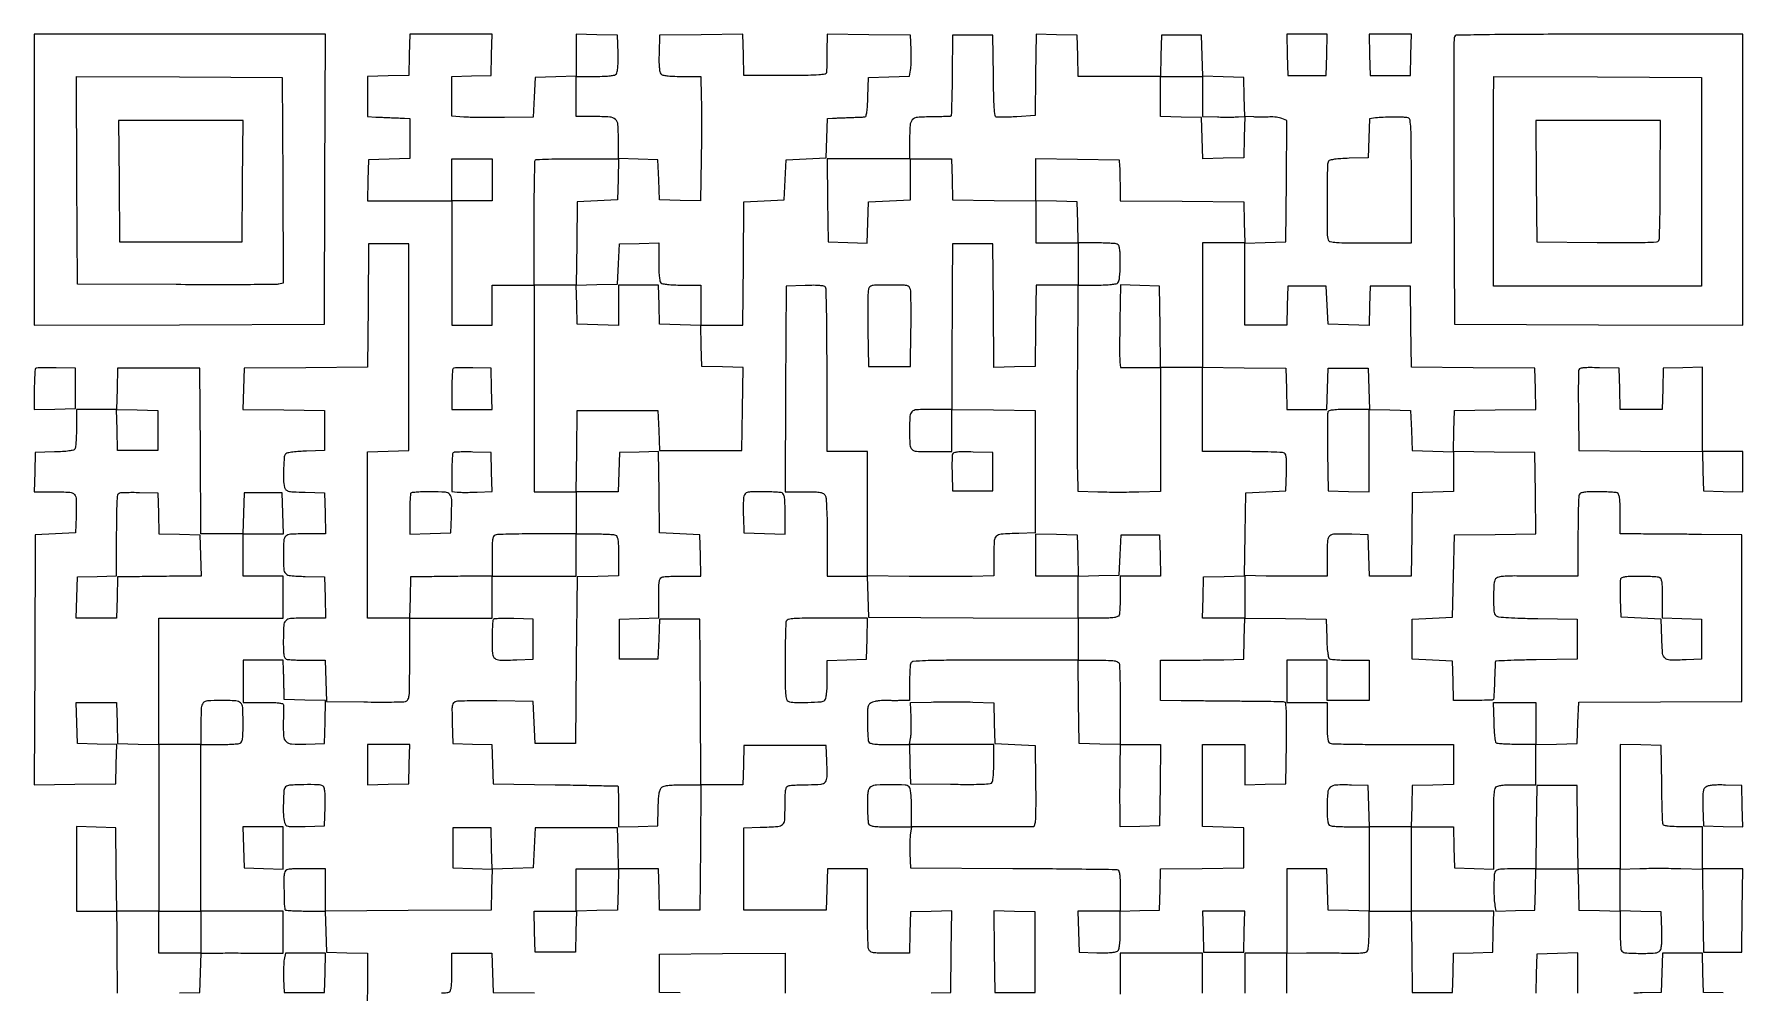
# Model space of a CAD drawing. Extents: x 179 to 1071, y 112 to 1107.
# Drawn here: x 179 to 1071, y 606 to 1107 of the extents above; entities that cross this region are included whole.
import ezdxf

# ---------------------------------------------------------------- set-up
doc = ezdxf.new("R2010")
doc.units = 0

msp = doc.modelspace()

# ---------------------------------------------------------------- linework, layer by layer
for points in [[(179, 1030.993714), (179, 954.987428), (254.75, 955.243714), (330.5, 955.5), (330.756286, 1031.25), (331.012572, 1107), (255.006286, 1107), (179, 1107)], [(833.216168, 1096.25), (833.5, 1085.5), (843.5, 1085.5), (853.5, 1085.5), (853.783832, 1096.25), (854.067663, 1107), (843.5, 1107), (832.932337, 1107)], [(876.216168, 1096.25), (876.5, 1085.5), (887, 1085.5), (897.5, 1085.5), (897.783832, 1096.25), (898.067663, 1107), (887, 1107), (875.932337, 1107)], [(223.235953, 1030.25), (223.5, 998.5), (255.5, 998.5), (287.5, 998.5), (287.764047, 1030.25), (288.028094, 1062), (255.5, 1062), (222.971906, 1062)], [(418, 1031), (418, 1020), (407.5, 1020), (397, 1020), (397, 1031), (397, 1042), (407.5, 1042), (418, 1042)], [(243.5, 900), (243.5, 889.5), (233, 889.5), (222.5, 889.5), (222.215822, 900.284178), (221.931643, 911.068357), (232.715822, 910.784178), (243.5, 910.5)], [(353, 725.466168), (353, 714.932337), (363.75, 715.216168), (374.5, 715.5), (374.784983, 725.75), (375.069966, 736), (364.034983, 736), (353, 736)], [(288.216168, 682.25), (288.5, 671.5), (298.75, 671.215017), (309, 670.930034), (309, 681.965017), (309, 693), (298.466168, 693), (287.932337, 693)], [(483.783832, 660.25), (483.5, 649.5), (472.783492, 649.216508), (462.066984, 648.933016), (461.783492, 638.216508), (461.5, 627.5), (451, 627.5), (440.5, 627.5), (440.216168, 638.25), (439.932337, 649), (450.966168, 649), (462, 649), (462, 660), (462, 671), (473.033832, 671), (484.067663, 671)], [(266, 638), (266, 627), (255, 627), (244, 627), (244, 638), (244, 649), (255, 649), (266, 649)], [(680.230013, 627.784034), (680.5, 606.5), (691, 606.5), (701.5, 606.5), (701.5, 627.5), (701.5, 648.5), (690.730013, 648.784034), (679.960027, 649.068069)], [(789.216168, 638.25), (789.5, 627.5), (800, 627.5), (810.5, 627.5), (810.783832, 638.25), (811.067663, 649), (800, 649), (788.932337, 649)]]:
    msp.add_lwpolyline(points, close=True)
for points in [[(647.283481, 606.215387), (657.5, 606.5), (657.769987, 627.784034), (658.039973, 649.068069), (647.269987, 648.784034), (636.5, 648.5), (636.216168, 637.75), (635.932337, 627), (625.5828, 627, -0.003808), (619.078006, 627.049543, -0.04688), (616.614743, 627.318916, -0.145131), (615.364818, 627.986995, -0.133242), (614.630286, 629.25, -0.056194), (614.38972, 630.846412, -0.002319), (614.200423, 636.640625, -0.004004), (614.062726, 643.520026, -0.002828), (614.013655, 651.25), (614, 671), (603.533832, 671), (593.067663, 671), (592.783832, 660.25), (592.5, 649.5), (571, 649.5), (549.5, 649.5), (549.5, 671), (549.5, 692.5), (558, 692.75078, 0.00765), (567.209662, 693.163592, 0.163779), (569.701401, 694.172626, 0.20511), (570.804586, 696.417601, 0.013035), (571, 703.912063, -0.005765), (571.060638, 709.171455, -0.031694), (571.305418, 711.996718, -0.065386), (571.772602, 713.619099, -0.201), (572.581787, 714.393011, -0.070903), (573.625722, 714.631765, -0.006355), (576.313053, 714.821697, -0.008172), (579.539052, 714.955668, -0.00629), (583.062735, 715, 0.017928), (589.784456, 715.24109, 0.212516), (592.031403, 716.441046, 0.166036), (592.93869, 719.069118, 0.010103), (592.796504, 727.503355), (592.5, 735.5), (571, 735.5), (549.5, 735.5), (549.215017, 725.25), (548.930034, 715), (537.97564, 715), (527.021245, 715), (526.760623, 758.25), (526.5, 801.5), (516, 801.5), (505.5, 801.5), (505, 791), (504.5, 780.5), (494.5, 780.5), (484.5, 780.5), (484.5, 791), (484.5, 801.5), (494.75, 801.784983), (505, 802.069966), (505, 812.427994, -0.005378), (505.059653, 817.974376, -0.030449), (505.302828, 820.919218, -0.063222), (505.767938, 822.602756, -0.204941), (506.581787, 823.393011, -0.0721), (507.638889, 823.632128, -0.005887), (510.475463, 823.821697, -0.007809), (513.880092, 823.955696, -0.00593), (517.615619, 824), (527.067663, 824), (526.783832, 834.75), (526.5, 845.5), (516, 846), (505.5, 846.5), (505.230011, 867.784762), (504.960022, 889.069525), (494.730011, 888.784762), (484.5, 888.5), (484.215017, 878.25), (483.930034, 868), (472.945129, 868), (461.960225, 868), (462.230112, 889.25), (462.5, 910.5), (483.5, 910.5), (504.5, 910.5), (505, 900), (505.5, 889.5), (527, 889.5), (548.5, 889.5), (548.769408, 911.215971), (549.038815, 932.931943), (538.269408, 933.215971), (527.5, 933.5), (527.216168, 944.25), (526.932337, 955), (537.952315, 955), (548.972294, 955), (549.236147, 987.25), (549.5, 1019.5), (560, 1020), (570.5, 1020.5), (571, 1031), (571.5, 1041.5), (582, 1042), (592.5, 1042.5), (592.784983, 1052.75), (593.069966, 1063), (595.784983, 1063.156454, -0.003483), (597.246159, 1063.230446, -0.000891), (599.611839, 1063.329502, -0.000908), (602.312335, 1063.432846, -0.000921), (605, 1063.525854, 0.001285), (607.578054, 1063.616946, 0.001653), (609.947536, 1063.714611, 0.001261), (611.933159, 1063.808047, 0.014384), (612.715017, 1063.8694, 0.312884), (613.298959, 1064.374927, 0.026825), (613.707564, 1066.420621, 0.02204), (614.019285, 1069.545225, 0.006891), (614.215017, 1074.25), (614.5, 1084.5), (625.21096, 1084.783436), (635.921919, 1085.066871), (636.51745, 1088.283436, 0.030739), (636.728091, 1090.006955, 0.008297), (636.848012, 1092.758259, 0.008369), (636.880072, 1095.892687, 0.008584), (636.80649, 1099), (636.5, 1106.5), (614.75, 1106.769502), (593, 1107.039005), (592.88465, 1097.769502, -0.001156), (592.830648, 1094.109758, -0.001536), (592.763631, 1090.782291, -0.001084), (592.692823, 1087.992656, -0.015497), (592.63465, 1087, -0.338506), (591.866427, 1086.162573, -0.026619), (588.668373, 1085.769008, -0.015264), (582.984886, 1085.548965, -0.002043), (571, 1085.5), (549.5, 1085.5), (549.215971, 1096.269408), (548.931943, 1107.038815), (527.215971, 1106.769408), (505.5, 1106.5), (505.211141, 1097.149285, 0.009044), (505.15859, 1093.042317, 0.018924), (505.296386, 1089.849829, 0.020746), (505.587315, 1087.486141, 0.132968), (506.083586, 1086.399285, 0.153918), (507.123107, 1085.729117, 0.035195), (509.199625, 1085.315031, 0.02424), (512.331448, 1085.070248, 0.007383), (517.088613, 1085), (526.932337, 1085), (527.216168, 1074.25, -0.005067), (527.306885, 1068.672336, -0.001559), (527.332212, 1060.258923, -0.00156), (527.301821, 1050.844879, -0.001711), (527.212638, 1041.716547), (526.925277, 1019.933095), (516.212638, 1020.216547), (505.5, 1020.5), (505, 1031), (504.5, 1041.5), (494.25, 1041.784983), (484, 1042.069966), (484, 1051.999799, 0.017821), (483.724509, 1059.726697, 0.190134), (482.391309, 1062.507482, 0.174233), (479.46081, 1063.756688, 0.014488), (471.065741, 1064), (462, 1064), (462, 1074.5), (462, 1085), (471.877555, 1085, 0.007345), (476.653266, 1085.070162, 0.024181), (479.794146, 1085.314808, 0.035127), (481.875583, 1085.728754, 0.154085), (482.916414, 1086.399285, 0.132968), (483.412685, 1087.486141, 0.020746), (483.703614, 1089.849829, 0.018924), (483.84141, 1093.042317, 0.009044), (483.788859, 1097.149285), (483.5, 1106.5), (472.75, 1106.783832), (462, 1107.067663), (462, 1096.067663), (462, 1085.067663), (451.25, 1084.783832), (440.5, 1084.5), (440, 1074.106199), (439.5, 1063.712399), (424.5, 1063.499306, -0.003456), (418.298828, 1063.454084, -0.003411), (412.070312, 1063.494212, -0.003351), (406.616251, 1063.603127, -0.013092), (403.25, 1063.781202), (397, 1064.27619), (397, 1074.603112), (397, 1084.930034), (407.25, 1085.215017), (417.5, 1085.5), (417.783832, 1096.25), (418.067663, 1107), (396.567663, 1107), (375.067663, 1107), (374.783832, 1096.25), (374.5, 1085.5), (363.75, 1085.216168), (353, 1084.932337), (353, 1074.466168), (353, 1064), (357.25, 1063.788296, 0.001158), (359.167431, 1063.697233, 0.000711), (361.426562, 1063.598404, 0.000713), (363.661971, 1063.50699, 0.001274), (365.5, 1063.439142, -0.001185), (367.232676, 1063.375491, -0.000899), (369.132812, 1063.297757, -0.000908), (370.915713, 1063.218363, -0.00212), (372.25, 1063.150846), (375, 1063), (375, 1052.533832), (375, 1042.067663), (364.25, 1041.783832), (353.5, 1041.5), (353.216168, 1030.75), (352.932337, 1020), (374.966168, 1020), (397, 1020), (397, 987.5), (397, 955), (407.5, 955), (418, 955), (418, 965.5), (418, 976), (429, 976), (440, 976), (440, 922), (440, 868), (451, 868), (462, 868), (462, 857), (462, 846), (441.581787, 846, 0.002771), (433.642891, 845.956005, 0.004125), (426.696775, 845.821697, 0.001841), (420.779435, 845.636631, 0.083055), (419.581787, 845.393011, 0.205218), (418.76761, 844.601595, 0.063068), (418.30265, 842.913621, 0.030363), (418.059586, 839.960143, 0.005351), (418, 834.393011), (418, 824), (407.75, 823.902492, 0.000362), (403.032594, 823.8542, 0.000201), (397.279688, 823.788832, 0.0002), (391.45558, 823.717978, 0.000324), (386.5, 823.652492), (375.5, 823.5), (375.216168, 812.75), (374.932337, 802), (363.966168, 802), (353, 802), (353, 845.466168), (353, 888.932337), (363.75, 889.216168), (374.5, 889.5), (374.5, 943.5), (374.5, 997.5), (364, 997.5), (353.5, 997.5), (353.236165, 965.263835), (352.97233, 933.02767), (320.736165, 932.763835), (288.5, 932.5), (288.216371, 921.769986), (287.932742, 911.039971), (309.216371, 910.769986), (330.5, 910.5), (330.5, 900), (330.5, 889.5), (321.054124, 889.209882, 0.009679), (317.346001, 889.024093, 0.013265), (314.020329, 888.704018, 0.009997), (311.288784, 888.312199, 0.133347), (310.373712, 887.89519, 0.200937), (309.513625, 886.249066, 0.010887), (309.13607, 880.274786, 0.017363), (309.096368, 874.275266, 0.054329), (309.64524, 870.28388, 0.138969), (310.357275, 869.044245, 0.136799), (311.617962, 868.353332, 0.046209), (314.098216, 868.011195, 0.004192), (320.349905, 867.78388), (330.5, 867.5), (330.783832, 856.75), (331.067663, 846), (320.650463, 846, 0.011662), (312.778173, 845.816363, 0.179701), (310.324435, 844.772417, 0.191928), (309.229013, 842.406997, 0.013613), (309.027309, 835, 0.013753), (309.228444, 827.688945, 0.185965), (310.305544, 825.294644, 0.177597), (312.731687, 824.18548, 0.012326), (320.357794, 823.783793), (330.5, 823.5), (330.783832, 812.75), (331.067663, 802), (320.650463, 802, 0.012837), (312.706871, 801.796023, 0.196334), (310.271039, 800.652015, 0.177295), (309.204591, 798.079841, 0.010105), (309.013655, 789.356989, 0.00766), (309.071521, 785.115935, 0.037109), (309.319308, 782.722219, 0.073747), (309.79184, 781.317789, 0.185226), (310.581787, 780.606989, 0.07196), (311.63733, 780.367915, 0.005942), (314.455587, 780.178303, 0.007852), (317.838356, 780.044307, 0.005972), (321.547956, 780), (330.932337, 780), (331.216168, 769.25), (331.5, 758.5), (351, 758.216289, 0.002788), (358.634166, 758.14779, 0.003942), (365.432813, 758.178292, 0.002293), (371.159317, 758.275402, 0.054895), (372.75, 758.485341, 0.214488), (374.067717, 759.515385, 0.09604), (374.717381, 761.666862, 0.024113), (374.961912, 766.229161, 0.001333), (375, 780.519052), (375, 802), (396.5, 802), (418, 802), (418, 813), (418, 824), (440, 824), (462, 824), (462, 835), (462, 846), (471.418213, 846, -0.005951), (475.140776, 845.955695, -0.007831), (478.534475, 845.821697, -0.005915), (481.361889, 845.632106, -0.07203), (482.418213, 845.393011, -0.20495), (483.232073, 844.602718, -0.063217), (483.697178, 842.919034, -0.030446), (483.940349, 839.973908, -0.005377), (484, 834.426843), (484, 824.067663), (473.25, 823.783832), (462.5, 823.5), (462, 780), (461.5, 736.5), (451, 736.5), (440.5, 736.5), (440, 747.5), (439.5, 758.5), (420.5, 758.732923, 0.00263), (413.055092, 758.785029, 0.003694), (406.410456, 758.747496, 0.002201), (400.817909, 758.649963, 0.049554), (399.216447, 758.45545, 0.134311), (397.927729, 757.773155, 0.161547), (397.277698, 756.5734, 0.047427), (397.078836, 754.136344, 0.003269), (397.216447, 747.222527), (397.5, 736.5), (407.715399, 736.215399), (417.930798, 735.930798), (418.215399, 725.715399), (418.5, 715.5), (451, 714.965202, -0.000608), (463.479198, 714.744669, -0.001003), (474.026563, 714.524285, -0.000063), (483.514268, 714.305806, -0.17361), (483.75, 714.215202, -0.211594), (483.851906, 714.000428, -0.000684), (483.926562, 710.968564, -0.003592), (483.981989, 707.519376, -0.002221), (484, 703.465017), (484, 692.930034), (494.25, 693.215017), (504.5, 693.5), (504.775541, 703, -0.007256), (504.988113, 707.882684, -0.030165), (505.336011, 710.808934, -0.052369), (505.874731, 712.659461, -0.135585), (506.71667, 713.75, -0.112883), (507.929486, 714.290154, -0.020231), (510.392585, 714.671813, -0.01853), (513.650616, 714.920609, -0.00979), (517.704794, 715), (527.027329, 715), (526.763664, 682.25), (526.5, 649.5), (516, 649.5), (505.5, 649.5), (505.216168, 660.25), (504.932337, 671), (494.5, 671), (484.067663, 671), (483.783832, 681.75), (483.5, 692.5), (462, 692.5), (440.5, 692.5), (440, 682), (439.5, 671.5), (428.784171, 671.216515), (418.068343, 670.93303), (417.784171, 681.716515), (417.5, 692.5), (407.5, 692.5), (397.5, 692.5), (397.5, 682), (397.5, 671.5), (407.783473, 671.214647), (418.066946, 670.929295), (417.783473, 660.214647), (417.5, 649.5), (374.25, 649.239377), (331, 648.978755), (331, 659.989377), (331, 671), (320.519052, 671, 0.003621), (313.889173, 670.951984, 0.047056), (311.438963, 670.685023, 0.152909), (310.229783, 670.014936, 0.139298), (309.564029, 668.75, 0.052474), (309.322294, 666.407041, 0.003242), (309.382006, 659.402264, 0.003708), (309.537487, 652.46968, 0.042166), (309.849214, 649.75, 0.332156), (310.185313, 649.448606, 0.004776), (313.030144, 649.220312, 0.010918), (316.442778, 649.054024, 0.006713), (320.466168, 649), (330.932337, 649), (331.216168, 638.25), (331.5, 627.5), (342.260597, 627.216061), (353.021194, 626.932122), (352.760597, 583.716061)], [(833, 606.069966), (833, 616.534983), (833, 627), (843.25, 627.115253, -0.002544), (847.925003, 627.144036, -0.001478), (853.537961, 627.133444, -0.001478), (859.163186, 627.089575, -0.002494), (863.87923, 627.015334, 0.00629), (868.999095, 626.973613, 0.024063), (872.183749, 627.14111, 0.036689), (874.213022, 627.497828, 0.191958), (875.113917, 628.150081, 0.114047), (875.452199, 629.113353, 0.008082), (875.722582, 631.967524, 0.011069), (875.916479, 635.416989, 0.008111), (875.984687, 639.25), (876, 649), (886.980112, 649), (897.960225, 649), (898.230112, 627.75), (898.5, 606.5), (909, 606.5), (919.5, 606.5), (919.784601, 616.715399), (920.069202, 626.930798), (930.284601, 627.215399), (940.5, 627.5), (940.783832, 638.25), (941.067663, 649), (919.533832, 649), (898, 649), (898, 671), (898, 693), (908.966168, 693), (919.932337, 693), (920.216168, 682.25), (920.5, 671.5), (930.75, 671.215017), (941, 670.930034), (941.07524, 678.215017, 0.002551), (941.09457, 681.913258, 0.000874), (941.085875, 687.27098, 0.000869), (941.055669, 693.182396, 0.001005), (941.005787, 698.81385, -0.005701), (941.009015, 704.855141, -0.014737), (941.189434, 709.209874, -0.015645), (941.508444, 712.321467, -0.140736), (942.052991, 713.56385, -0.150431), (943.114595, 714.258545, -0.03797), (945.159137, 714.683484, -0.025055), (948.278855, 714.930202, -0.007205), (953.122445, 715), (963, 715), (963, 725.466168), (963, 735.932337), (973.75, 736.216168), (984.5, 736.5), (985, 747.341716), (985.5, 758.183432), (1028, 758.341716), (1070.5, 758.5), (1070.5, 802), (1070.5, 845.5), (1049.5, 845.704381, 0.000245), (1040.671654, 845.785973, 0.000219), (1031.510938, 845.862125, 0.00022), (1023.284079, 845.923285, 0.000688), (1017.75, 845.954381), (1007, 846), (1007, 856.393011, 0.005351), (1006.940414, 861.960143, 0.030363), (1006.69735, 864.913621, 0.063068), (1006.23239, 866.601595, 0.205218), (1005.418213, 867.393011, 0.070701), (1004.376466, 867.631706, 0.006434), (1001.712778, 867.821697, 0.008233), (998.515192, 867.955664, 0.006352), (995.025201, 868, 0.006824), (990.394852, 867.936805, 0.03479), (987.832752, 867.687898, 0.070258), (986.343123, 867.216173, 0.191652), (985.606989, 866.418213, 0.083055), (985.363369, 865.220565, 0.001841), (985.178303, 859.303225, 0.004125), (985.043995, 852.357109, 0.002771), (985, 844.418213), (985, 824), (974.75, 823.911553, -0.001969), (970.080299, 823.889648, -0.001151), (964.484672, 823.898316, -0.001151), (958.884095, 823.93277, -0.001953), (954.19782, 823.990692, 0.008019), (949.613058, 823.991737, 0.017993), (946.137717, 823.811581, 0.020002), (943.60031, 823.485596, 0.131997), (942.44782, 822.956695, 0.205007), (941.203619, 820.529368, 0.015788), (940.92145, 813.044034, 0.015688), (941.110768, 805.553473, 0.208294), (942.32685, 803.143702, 0.152945), (943.560667, 802.637707, 0.005658), (948.641918, 802.259303, 0.008626), (955.28686, 801.954977, 0.003809), (964.07685, 801.771257), (984.5, 801.5), (984.5, 791), (984.5, 780.5), (963.25, 780.230112, 0.003211), (955.09346, 780.074118, 0.005303), (948.20632, 779.825034, 0.001147), (942.215259, 779.530942, 0.35198), (941.877897, 779.230112, 0.029776), (941.820266, 778.689337, 0.00061), (941.696408, 775.964077, 0.001432), (941.564634, 772.777789, 0.000962), (941.431524, 769.136959, -0.002948), (941.285131, 765.525742, -0.004673), (941.112583, 762.434388, -0.001277), (940.930838, 759.752266, -0.180726), (940.801129, 759.467796, -0.188857), (940.215904, 759.21199, -0.001373), (934.796114, 759.016706, -0.005667), (929.294198, 758.895995, -0.007508), (924.284983, 758.9181), (920.069966, 759), (919.784983, 769.25), (919.5, 779.5), (909, 780), (898.5, 780.5), (898.5, 791), (898.5, 801.5), (909, 802), (919.5, 802.5), (920, 824), (920.5, 845.5), (941.76983, 845.769945), (963.039659, 846.039891), (962.76983, 867.269945), (962.5, 888.5), (941.216371, 888.769986), (919.932742, 889.039971), (920.216371, 899.769986), (920.5, 910.5), (941.783629, 910.769986), (963.067258, 911.039971), (962.783629, 921.769986), (962.5, 932.5), (930.269847, 932.763827), (898.039695, 933.027654), (897.769847, 954.263827), (897.5, 975.5), (887, 975.5), (876.5, 975.5), (876.214647, 965.216527), (875.929295, 954.933054), (865.214647, 955.216527), (854.5, 955.5), (854, 965.5), (853.5, 975.5), (843.5, 975.5), (833.5, 975.5), (833.215017, 965.25), (832.930034, 955), (821.965017, 955), (811, 955), (811, 976.466168), (811, 997.932337), (821.75, 998.216168), (832.5, 998.5), (832.764073, 1030.2694), (833.028147, 1062.0388), (830.42701, 1063.027751, 0.040398), (829.169837, 1063.392756, 0.019485), (827.513969, 1063.664829, 0.019179), (825.755704, 1063.815587, 0.026044), (824.162936, 1063.807787, -0.009464), (822.424834, 1063.741626, -0.004531), (820.190951, 1063.719156, -0.00449), (817.857636, 1063.737783, -0.006387), (815.784983, 1063.799436), (811.069966, 1064), (810.784983, 1074.25), (810.5, 1084.5), (799.783492, 1084.783492), (789.066984, 1085.066984), (788.783492, 1095.783492), (788.5, 1106.5), (778, 1106.5), (767.5, 1106.5), (767.216168, 1095.75), (766.932337, 1085), (745.5, 1085), (724.067663, 1085), (723.783832, 1095.75), (723.5, 1106.5), (712.769986, 1106.783629), (702.039971, 1107.067258), (701.769986, 1085.783629), (701.5, 1064.5), (692, 1063.92898, -0.004811), (688.271222, 1063.740841, -0.006691), (684.929194, 1063.649216, -0.004305), (682.130135, 1063.634052, -0.081709), (681.269598, 1063.778448, -0.291168), (680.630175, 1064.577595, -0.009682), (680.253076, 1068.813544, -0.01132), (679.958678, 1075.10116, -0.002851), (679.769598, 1085.349468), (679.5, 1106.5), (669, 1106.5), (658.5, 1106.5), (658.261946, 1085.59528, -0.001786), (658.141619, 1077.551778, -0.002892), (657.975307, 1070.712807, -0.000481), (657.787659, 1064.673204, -0.190603), (657.620442, 1064.287109, -0.185786), (657.252655, 1064.12374, -0.002104), (654.5111, 1063.99638, -0.006126), (651.316569, 1063.900639, -0.003914), (647.601994, 1063.863939, 0.018212), (640.128937, 1063.576308, 0.192189), (637.437221, 1062.260635, 0.171807), (636.232132, 1059.379226, 0.013958), (636, 1051.065741), (636, 1042), (614.480498, 1042), (592.960995, 1042), (593.230498, 1020.25), (593.5, 998.5), (603.715817, 998.215394), (613.931635, 997.930789), (614.215817, 1008.715394), (614.5, 1019.5), (625.5, 1020), (636.5, 1020.5), (636.454769, 1031.25), (636.409537, 1042), (647.170937, 1042), (657.932337, 1042), (658.216168, 1031.25), (658.5, 1020.5), (680.25, 1020.230498), (702, 1019.960995), (702, 1008.980498), (702, 998), (713, 998), (724, 998), (724, 987), (724, 976), (713.019888, 976), (702.039775, 976), (701.769888, 954.75), (701.5, 933.5), (690.763898, 933.216309), (680.027795, 932.932619), (679.763898, 965.216309), (679.5, 997.5), (669, 997.5), (658.5, 997.5), (658.309069, 975.5, 0.000452), (658.231613, 965.536741, 0.000272), (658.156873, 953.720312, 0.000273), (658.095388, 941.975109, 0.000477), (658.059069, 932.25), (658, 911), (647.606989, 911, 0.010922), (639.656506, 910.826317, 0.180645), (637.25706, 909.808678, 0.192687), (636.190439, 907.492344, 0.012707), (636, 900, 0.012707), (636.190439, 892.507656, 0.192687), (637.25706, 890.191322, 0.180645), (639.656506, 889.173683, 0.010922), (647.606989, 889), (658, 889), (658, 900.019502), (658, 911.039005), (679.75, 910.769502), (701.5, 910.5), (701.5, 878.5), (701.5, 846.5), (693, 846.24922, 0.007897), (683.759777, 845.830457, 0.169594), (681.278458, 844.78992, 0.20034), (680.185982, 842.483054, 0.011711), (680, 834.543332), (680, 824.124768), (668.75, 823.812384, -0.005196), (662.971052, 823.712007, -0.001681), (654.415625, 823.6811, -0.001676), (644.902144, 823.710609, -0.001882), (635.75, 823.804127), (614, 824.108255), (614, 856.554127), (614, 889), (603.5, 889), (593, 889), (592.95834, 899.75, -0.000454), (592.940369, 905.807736, -0.000091), (592.920098, 916.612046, -0.000096), (592.901209, 929.187053, -0.00009), (592.886658, 942.056966, 0.002251), (592.820211, 954.242078, 0.003541), (592.641923, 964.705757, 0.000953), (592.404875, 973.811885, 0.132172), (592.095674, 974.845197, 0.206375), (591.280085, 975.415454, 0.028775), (589.19457, 975.721307, 0.022219), (586.07259, 975.857677, 0.007069), (581.417355, 975.788231), (571.5, 975.5), (571.241313, 921.75), (570.982626, 868), (580.956129, 868, -0.005142), (586.711561, 867.940806, -0.038358), (589.430408, 867.675567, -0.091145), (590.975826, 867.101415, -0.136309), (591.964816, 866.065741, -0.106554), (592.403728, 864.534132, -0.004941), (592.713004, 859.104674, -0.007523), (592.930184, 852.314413, -0.004232), (593, 844.065741), (593, 824), (603.466168, 824), (613.932337, 824), (614.216168, 813.25), (614.5, 802.5), (669.25, 802.241461), (724, 801.982922), (724, 790.991461), (724, 780), (680.606989, 780, 0.00089), (655.336261, 779.955012, 0.008094), (644.317363, 779.73739, 0.010271), (637.888744, 779.373938, 0.28955), (636.606989, 778.418213, 0.070946), (636.368222, 777.373807, 0.006338), (636.178303, 774.68135, 0.008159), (636.044331, 771.449196, 0.006277), (636, 767.918213), (636, 759), (631.25, 758.903108, -0.004016), (629.173701, 758.877436, -0.002905), (626.859473, 758.880857, -0.002934), (624.660593, 758.909784, -0.006383), (622.973739, 758.963422, 0.027174), (621.424662, 758.948269, 0.018879), (619.683218, 758.770253, 0.019095), (618.019668, 758.471303, 0.036849), (616.723739, 758.085065, 0.075569), (615.129049, 757.184306, 0.161201), (614.355091, 756.018622, 0.062086), (614.053581, 753.916447, 0.004611), (614, 748.106538, 0.00626), (614.044329, 744.566072, 0.008142), (614.178303, 741.32592, 0.006316), (614.368206, 738.626802, 0.071002), (614.606989, 737.581787, 0.204858), (615.396901, 736.768035, 0.063268), (617.079129, 736.302881, 0.030475), (620.021421, 736.059673, 0.005385), (625.561676, 736), (635.909374, 736), (636.538764, 739.354938, 0.030935), (636.760433, 741.139312, 0.008677), (636.885136, 743.946773, 0.008716), (636.915735, 747.132919, 0.009075), (636.834077, 750.275527), (636.5, 757.841179), (647.25, 758.17059, -0.004912), (652.158696, 758.272748, -0.00284), (658.06376, 758.304065, -0.002838), (663.989446, 758.268196, -0.004761), (668.967057, 758.162399), (679.934114, 757.824797), (680.217057, 747.162399), (680.5, 736.5), (691, 736), (701.5, 735.5), (701.783977, 716.5, -0.002866), (701.852547, 709.057481, -0.004035), (701.822084, 702.420312, -0.00239), (701.724644, 696.834179, -0.054752), (701.514925, 695.25), (700.961896, 693), (669.026261, 693), (637.090626, 693), (636.488823, 689.75, 0.030569), (636.275841, 688.012596, 0.008349), (636.153831, 685.251562, 0.00841), (636.120388, 682.109769, 0.008667), (636.19351, 679), (636.5, 671.5), (690, 671.252786, -0.000814), (710.600216, 671.12404, -0.001312), (728.151562, 670.939717, -0.000199), (743.720938, 670.729173, -0.086895), (744.75, 670.534171, -0.25172), (745.347424, 669.848838, -0.027671), (745.709136, 667.721903, -0.021748), (745.93532, 664.478965, -0.006536), (746, 659.531385), (746, 649), (734.966168, 649), (723.932337, 649), (724.216168, 638.25), (724.5, 627.5), (733.850715, 627.211141, 0.009044), (737.957683, 627.15859, 0.018924), (741.150171, 627.296386, 0.020746), (743.513859, 627.587315, 0.132968), (744.600715, 628.083586, 0.153913), (745.27087, 629.123063, 0.035197), (745.684961, 631.199413, 0.024242), (745.929749, 634.330927, 0.007384), (746, 639.087462), (746, 648.930034), (756.25, 649.215017), (766.5, 649.5), (766.783635, 660.230591), (767.06727, 670.961183), (788.783635, 671.230591), (810.5, 671.5), (810.5, 682), (810.5, 692.5), (799.75, 692.783832), (789, 693.067663), (789, 714.533832), (789, 736), (800, 736), (811, 736), (811, 725.466168), (811, 714.932337), (821.75, 715.216168), (832.5, 715.5), (832.769888, 736.75, 0.002484), (832.853467, 747.558243, 0.012346), (832.720321, 753.629856, 0.013037), (832.439663, 757.484142, 0.344402), (831.769888, 758.18585, 0.032023), (830.805975, 758.264385, 0.00041), (824.70428, 758.364783, 0.001194), (817.640124, 758.458353, 0.000782), (809.5, 758.534003, -0.000286), (800.671654, 758.607279, -0.000256), (791.510938, 758.693234, -0.000256), (783.284103, 758.778852, -0.000801), (777.75, 758.848153), (767, 759), (767, 769.5), (767, 780), (778.25, 780.046894, 0.001132), (783.319391, 780.079503, 0.000699), (789.279688, 780.139675, 0.000701), (795.168766, 780.215626, 0.001261), (800, 780.296894), (810.5, 780.5), (810.784032, 791.269789), (811.068065, 802.039577), (832.284032, 801.769789), (853.5, 801.5), (853.788805, 791.535034, 0.00836), (853.987032, 787.199826, 0.019108), (854.315749, 783.944063, 0.01918), (854.737468, 781.589, 0.199883), (855.288805, 780.800347, 0.117226), (856.172107, 780.495095, 0.006962), (859.008274, 780.252233, 0.010173), (862.426877, 780.077211, 0.007309), (866.25, 780.015313), (876, 780), (876, 769.5), (876, 759), (865, 759), (854, 759), (854, 769.5), (854, 780), (843.5, 780), (833, 780), (833, 769), (833, 758), (843.5, 758), (854, 758), (854, 747.606989, 0.005351), (854.059586, 742.039857, 0.030363), (854.30265, 739.086379, 0.063068), (854.76761, 737.398405, 0.205218), (855.581787, 736.606989, 0.086353), (856.83112, 736.361364, 0.000865), (865.928025, 736.178303, 0.002793), (876.425508, 736.043875, 0.001805), (888.581787, 736), (920, 736), (920, 725.533832), (920, 715.067663), (909.25, 714.783832), (898.5, 714.5), (898.216168, 703.75), (897.932337, 693), (887, 693), (876.067663, 693), (875.783832, 703.75), (875.5, 714.5), (866.756819, 714.788833, 0.015997), (858.665853, 714.797178, 0.174308), (855.682986, 713.619219, 0.194161), (854.301063, 710.871477, 0.020613), (854, 703.571805, 0.006238), (854.061805, 698.61811, 0.03313), (854.308474, 695.920535, 0.067737), (854.777866, 694.36289, 0.196582), (855.581787, 693.606989, 0.07203), (856.638111, 693.367894, 0.005915), (859.465525, 693.178303, 0.007831), (862.859224, 693.044305, 0.005951), (866.581787, 693), (876, 693), (876, 670.966168), (876, 648.932337), (865.25, 649.216168), (854.5, 649.5), (854.216168, 660.25), (853.932337, 671), (843.466168, 671), (833, 671), (833, 649), (833, 627), (822, 627), (811, 627), (811, 616.5), (811, 606)], [(254.75, 606.216168), (265.5, 606.5), (265.784983, 616.75), (266.069966, 627), (276.284983, 627.056788, -0.001299), (281.005779, 627.070768, -0.000707), (286.804026, 627.064678, -0.000704), (292.700494, 627.041846, -0.001117), (297.75, 627.003902), (309, 626.894226), (309, 637.947113), (309, 649), (287.5, 649), (266, 649), (266, 692.5), (266, 736), (275.418213, 736, 0.005951), (279.140776, 736.044305, 0.007831), (282.534475, 736.178303, 0.005915), (285.361889, 736.367894, 0.07203), (286.418213, 736.606989, 0.204289), (287.231292, 737.394524, 0.063584), (287.696752, 739.067717, 0.030653), (287.940187, 741.9924, 0.005439), (288, 747.490357, 0.012433), (287.806238, 755.281429, 0.187943), (286.719248, 757.70715, 0.184198), (284.268553, 758.782951, 0.011859), (276.331787, 758.986345, 0.015043), (269.358224, 758.789792, 0.204149), (267.127657, 757.68181, 0.168713), (266.15986, 755.206669, 0.009613), (266, 746.893011), (266, 736), (255, 736), (244, 736), (244, 769), (244, 802), (276.5, 802), (309, 802), (309, 813), (309, 824), (298.5, 824), (288, 824), (288, 835), (288, 846), (298.533832, 846), (309.067663, 846), (308.783832, 856.75), (308.5, 867.5), (298.5, 867.5), (288.5, 867.5), (288.216168, 856.75), (287.932337, 846), (276.976791, 846), (266.021245, 846), (265.760623, 889.25), (265.5, 932.5), (244, 932.5), (222.5, 932.5), (222.216168, 921.75), (221.932337, 911), (211.466168, 911), (201, 911), (200.984687, 901.25, -0.007309), (200.922789, 897.426877, -0.010173), (200.747767, 894.008274, -0.006962), (200.504905, 891.172107, -0.117226), (200.199653, 890.288805, -0.199883), (199.411, 889.737468, -0.01918), (197.055937, 889.315749, -0.019108), (193.800174, 888.987032, -0.00836), (189.464966, 888.788805), (179.5, 888.5), (179.215017, 878.25), (178.930034, 868), (189.445965, 868, -0.013102), (197.496039, 867.789024, -0.20289), (199.931124, 866.604473, -0.180066), (200.927892, 863.967433, -0.009943), (200.795054, 855), (200.5, 846.5), (190, 846), (179.5, 845.5), (179.242752, 780.230091), (178.985503, 714.960182), (200.242752, 715.230091), (221.5, 715.5), (221.784593, 725.714635), (222.069185, 735.92927), (211.784593, 736.214635), (201.5, 736.5), (201.216168, 747.25), (200.932337, 758), (211.432337, 758), (221.932337, 758), (222.216168, 747.25), (222.5, 736.5), (233.25, 736.216168), (244, 735.932337), (244, 692.466168), (244, 649), (233.019502, 649), (222.039005, 649), (221.769502, 670.75), (221.5, 692.5), (211.25, 692.784983), (201, 693.069966), (201, 671.034983), (201, 649), (211.5, 649), (222, 649), (222.035669, 638.25, 0.000845), (222.063522, 632.688124, 0.000264), (222.12382, 624.342188, 0.000263), (222.200998, 615.019799, 0.000291), (222.285669, 606)], [(391.524537, 606.178303, 0.005887), (394.361111, 606.367872, 0.0721), (395.418213, 606.606989, 0.201158), (396.227587, 607.381554, 0.0653), (396.694689, 609.006334, 0.031643), (396.939403, 611.836306, 0.005748), (397, 617.106989), (397, 627), (407.465017, 627), (417.930034, 627), (418.215017, 616.75), (418.5, 606.5), (440.216365, 606.230591)], [(1060.75, 606.215017), (1050.5, 606.5), (1050.215017, 616.75), (1049.930034, 627), (1039.5, 627), (1029.069966, 627), (1028.784983, 616.75), (1028.5, 606.5), (1018.535034, 606.211195, 0.00836), (1014.199826, 606.012968, 0.019108)]]:
    msp.add_lwpolyline(points, format="xyb")
for points in [[(920.460009, 1105.75, 0.090591), (920.266358, 1104.709509, 0.000109), (920.198937, 1082.982812, 0.000984), (920.176611, 1058.652573, 0.000605), (920.241394, 1030), (920.5, 955.5), (995.75, 955.243674), (1071, 954.987348), (1071, 1030.993674), (1071, 1107), (995.968615, 1107, 0.000668), (957.448289, 1106.948566, 0.003471), (936.19131, 1106.744245, 0.001205), (921.475143, 1106.465155, 0.305157)], [(308.758677, 1030.77123), (309.017354, 977.04246), (306.758677, 976.494347, -0.057902), (304.987826, 976.276519, -0.000418), (290.035361, 976.188577, -0.001589), (272.903102, 976.156579, -0.001017), (253, 976.223117), (201.5, 976.5), (201.241383, 1030.758691), (200.982767, 1085.017383), (254.741383, 1084.758691), (308.5, 1084.5)], [(789, 1074.5), (789, 1064), (796.75, 1063.820304, 0.003472), (799.957989, 1063.768204, 0.003402), (803.188205, 1063.760152, 0.003349), (806.02215, 1063.79135, 0.012845), (807.784314, 1063.867868), (811.068628, 1064.095126), (810.784314, 1053.297563), (810.5, 1042.5), (799.784171, 1042.216515), (789.068343, 1041.93303), (788.784171, 1052.716515), (788.5, 1063.5), (777.75, 1063.783832), (767, 1064.067663), (767, 1074.533832), (767, 1085), (778, 1085), (789, 1085)], [(1049.5, 1030), (1049.5, 975.5), (995.211905, 975.5), (940.92381, 975.5), (940.942857, 1025.75, -0.000032), (940.951538, 1045.331386, -0.000047), (940.961905, 1062.563467, -0.000022), (940.972765, 1077.239555, -0.00086), (940.980952, 1080.508612), (941, 1085.017225), (995.25, 1084.758612), (1049.5, 1084.5)], [(879.284312, 1063.287306), (876.068624, 1062.878401), (875.784312, 1052.689201), (875.5, 1042.5), (865.535034, 1042.211195, 0.00836), (861.199826, 1042.012968, 0.019108), (857.944063, 1041.684251, 0.01918), (855.589, 1041.262532, 0.199883), (854.800347, 1040.711195, 0.14012), (854.156905, 1038.536674, 0.001141), (854.030814, 1020.480041, 0.001635), (854.005543, 1002.811315, 0.091395), (854.606989, 999.581787, 0.258697), (855.662537, 998.696146, 0.030015), (858.835307, 998.275578, 0.015901), (864.485827, 998.049566, 0.002045), (876.606989, 998), (898, 998), (898, 1030.432612, 0.001076), (897.957485, 1050.180203, 0.012218), (897.733071, 1057.986311, 0.025505), (897.296597, 1062.160987, 0.30003), (896.25, 1063.31149, 0.055737), (893.842627, 1063.646638, 0.007099), (888.60415, 1063.713547, 0.008942), (883.211298, 1063.609399, 0.022325)], [(963.235953, 1030.25), (963.5, 998.5), (994.93202, 998.235498, 0.001697), (1010.901959, 998.155315, 0.00816), (1019.995146, 998.288929, 0.006635), (1026.009704, 998.555446, 0.241447), (1027.166708, 999.235498, 0.134731), (1027.492293, 1000.296498, 0.001088), (1027.738089, 1009.161365, 0.003824), (1027.920853, 1019.372002, 0.002438), (1027.984687, 1031.25), (1028, 1062), (995.485953, 1062), (962.971906, 1062)], [(483.783832, 1031.25), (483.5, 1020.5), (473, 1020), (462.5, 1019.5), (462.230403, 997.715969), (461.960806, 975.931939), (472.730403, 976.215969), (483.5, 976.5), (484, 987), (484.5, 997.5), (494.75, 997.784983), (505, 998.069966), (505, 988.234983, 0.008651), (505.074216, 983.94585, 0.018431), (505.311007, 980.637948, 0.019307), (505.671574, 978.201601, 0.151099), (506.2, 977.2, 0.150969), (507.200304, 976.671932, 0.019349), (509.630442, 976.311224, 0.018472), (512.928253, 976.074295, 0.008695), (517.2, 976), (527, 976), (527, 965.466168), (527, 954.932337), (516.25, 955.216168), (505.5, 955.5), (505.215017, 965.75), (504.930034, 976), (494.465017, 976), (484, 976), (484, 965.466168), (484, 954.932337), (473.25, 955.216168), (462.5, 955.5), (462.215017, 965.75), (461.930034, 976), (450.965017, 976), (440, 976), (440, 1008.333333, -0.00193), (440.04803, 1020.777167, -0.00312), (440.195833, 1031.364583, -0.000554), (440.394704, 1040.697021, -0.193094), (440.666667, 1041.333333, -0.189801), (441.288746, 1041.6039, -0.001218), (447.414105, 1041.804167, -0.004643), (454.461563, 1041.951908, -0.002919), (462.700498, 1042), (484.067663, 1042)], [(745.663855, 1038, -0.004514), (745.732745, 1036.1761, -0.001361), (745.804882, 1033.402507, -0.001363), (745.868849, 1030.290948, -0.001481), (745.913855, 1027.263853), (746, 1020.027706), (778.25, 1019.763853), (810.5, 1019.5), (810.783832, 1008.75), (811.067663, 998), (800.033832, 998), (789, 998), (789, 965.519502), (789, 933.039005), (810.75, 932.769502), (832.5, 932.5), (832.783832, 921.75), (833.067663, 911), (843.5, 911), (853.932337, 911), (854.216168, 921.75), (854.5, 932.5), (865, 932.5), (875.5, 932.5), (875.783492, 921.783492), (876.066984, 911.066984), (886.783492, 910.783492), (897.5, 910.5), (898, 900), (898.5, 889.5), (909.25, 889.216168), (920, 888.932337), (920, 878.5), (920, 868.067663), (909.25, 867.783832), (898.5, 867.5), (898.230498, 845.75), (897.960995, 824), (887.014329, 824), (876.067663, 824), (875.783832, 834.75), (875.5, 845.5), (867, 845.795054, 0.009927), (858.034911, 845.928151, 0.179688), (855.397028, 844.933469, 0.203196), (854.211645, 842.50249, 0.01319), (854, 834.480948), (854, 824), (843.75, 823.890933, -0.002417), (839.015634, 823.863444, -0.001319), (833.20625, 823.873121, -0.001314), (827.30196, 823.914047, -0.002089), (822.25, 823.983457), (811, 824.185049), (811, 813.092524), (811, 802), (799.966168, 802), (788.932337, 802), (789.216168, 812.75), (789.5, 823.5), (800.230591, 823.783635), (810.961183, 824.06727), (811.230591, 845.783635), (811.5, 867.5), (822, 868), (832.5, 868.5), (832.789728, 877.91643, 0.007315), (832.862613, 882.434881, 0.024729), (832.721172, 885.382446, 0.035484), (832.393714, 887.309292, 0.193917), (831.789728, 888.151117, 0.130337), (830.747076, 888.480685, 0.002283), (824.783545, 888.733509, 0.00559), (817.795586, 888.919594, 0.003676), (809.75, 888.984687), (789, 889), (789, 911), (789, 933), (778, 933), (767, 933), (767, 900.586053), (767, 868.172106), (755.75, 867.836053, -0.004433), (750.700328, 867.730013, -0.002796), (744.803492, 867.691453, -0.002806), (739.004731, 867.7185, -0.005153), (734.283165, 867.815701), (724.066331, 868.131401), (723.783165, 878.815701, -0.005807), (723.686807, 885.289682, -0.000759), (723.662696, 899.066175, -0.000883), (723.687788, 915.407413, -0.000739), (723.770694, 932.75), (724.041389, 976), (733.820694, 976, 0.008722), (738.082157, 976.074342, 0.018496), (741.373999, 976.311354, 0.019374), (743.800465, 976.672144, 0.150891), (744.8, 977.2, 0.148618), (745.321527, 978.177004, 0.020076), (745.684733, 980.499944, 0.019202), (745.924249, 983.62258, 0.009539), (746, 987.593011, 0.006405), (745.937794, 992.449162, 0.033615), (745.690477, 995.105917, 0.068495), (745.220382, 996.642994, 0.195123), (744.418213, 997.393011, 0.07196), (743.36267, 997.632085, 0.005942), (740.544413, 997.821697, 0.007852), (737.161644, 997.955693, 0.005972), (733.452044, 998), (724.067663, 998), (723.783832, 1008.75), (723.5, 1019.5), (712.75, 1019.783832), (702, 1020.067663), (702, 1031.053334), (702, 1042.039005), (723.75, 1041.769502), (745.5, 1041.5)], [(614.509352, 973.75, 0.052311), (614.30838, 972.167066, 0.002275), (614.212208, 966.579688, 0.003849), (614.179265, 959.94252, 0.002733), (614.2403, 952.5), (614.5, 933.5), (625.5, 933.5), (636.5, 933.5), (636.743304, 952.5, 0.002644), (636.79925, 959.942521, 0.003722), (636.764633, 966.579688, 0.002197), (636.669315, 972.167877, 0.050655), (636.474252, 973.75, 0.137704), (635.787403, 975.014523, 0.150446), (634.564494, 975.68399, 0.046926), (632.106578, 975.951578, 0.003665), (625.5, 976, 0.003679), (618.897704, 975.95142, 0.046838), (616.434932, 975.683598, 0.14937), (615.205506, 975.014389, 0.137089)], [(745.792054, 957.284519, 0.001769), (745.703244, 949.888879, 0.0024), (745.67874, 943.21014, 0.001601), (745.703027, 937.605198, 0.026762), (745.816422, 935.75), (746.132845, 933), (756.58631, 933), (767.039775, 933), (766.769888, 954.25), (766.5, 975.5), (756.292054, 975.784519), (746.084108, 976.069038)], [(179.699448, 932.366114, 0.177529), (179.419756, 931.762646, 0.004871), (179.205463, 928.826775, 0.009484), (179.050667, 925.323038, 0.006296), (179, 921.299502), (179, 910.932337), (189.75, 911.216168), (200.5, 911.5), (200.5, 922), (200.5, 932.5), (190.449448, 932.782781, 0.006672), (186.547259, 932.840477, 0.010046), (183.145783, 932.777033, 0.005301), (180.300668, 932.636532, 0.183378)], [(397.700461, 932.367127, 0.177417), (397.420396, 931.763196, 0.00491), (397.20576, 928.83701, 0.009524), (397.050742, 925.343969, 0.006326), (397, 921.333333), (397, 911), (407.533832, 911), (418.067663, 911), (417.783832, 921.75), (417.5, 932.5), (407.950461, 932.783794, 0.007041), (404.240283, 932.841782, 0.010544), (401.000338, 932.778463, 0.005798), (398.297812, 932.637197, 0.182377)], [(985.460699, 931.75818, 0.087787), (985.264261, 930.743783, 0.001376), (985.184809, 924.817509, 0.003604), (985.161015, 917.914021, 0.002374), (985.228584, 909.973), (985.5, 889.5), (1017.715169, 889.236193), (1049.930339, 888.972386), (1050.215169, 878.736193), (1050.5, 868.5), (1060.75, 868.215017), (1071, 867.930034), (1071, 878.465017), (1071, 889), (1060.5, 889), (1050, 889), (1050, 911.034983), (1050, 933.069966), (1039.75, 932.784983), (1029.5, 932.5), (1029.216168, 921.75), (1028.932337, 911), (1018, 911), (1007.067663, 911), (1006.783832, 921.75), (1006.5, 932.5), (996.232115, 932.785181, 0.006024), (991.155199, 932.864994, 0.024688), (988.079318, 932.724352, 0.038626), (986.174323, 932.392889, 0.243366)], [(854.472733, 909.75, 0.085312), (854.291172, 908.78287, 0.001268), (854.21691, 902.992188, 0.003406), (854.193502, 896.255328, 0.002239), (854.254118, 888.5), (854.5, 868.5), (865.25, 868.216168), (876, 867.932337), (876, 889.466168), (876, 911), (865.468615, 911, 0.006527), (860.519212, 910.93539, 0.021775), (857.278383, 910.7093, 0.027751), (855.154705, 910.347641, 0.252905)], [(397.700461, 888.367127, 0.175911), (397.420808, 887.768671, 0.00544), (397.20576, 885.017226, 0.010058), (397.050765, 881.722258, 0.006723), (397, 877.946833), (397, 868.226999), (399.75, 867.863499, 0.026462), (401.288567, 867.74246, 0.005609), (403.978766, 867.703773, 0.005856), (407.102291, 867.730483, 0.005533), (410.284098, 867.830197), (418.068195, 868.160393), (417.784098, 878.330197), (417.5, 888.5), (407.950461, 888.783794, 0.007041), (404.240283, 888.841782, 0.010544), (401.000338, 888.778463, 0.005798), (398.297812, 888.637197, 0.182377)], [(658.44069, 887.706038, 0.08044), (658.24673, 886.777249, 0.005694), (658.156546, 884.121982, 0.007919), (658.135127, 880.937236, 0.005886), (658.208575, 877.420857), (658.5, 868.5), (669, 868.5), (679.5, 868.5), (679.5, 878.5), (679.5, 888.5), (669.232115, 888.785181, 0.005806), (664.041094, 888.869045, 0.026058), (661.006728, 888.724611, 0.044386), (659.172066, 888.374845, 0.236067)], [(243.783492, 856.783492), (244.066984, 846.066984), (254.783492, 845.783492), (265.5, 845.5), (265.783832, 834.75), (266.067663, 824), (255.783832, 823.905136, 0.000366), (251.019482, 823.857698, 0.000197), (245.142751, 823.792567, 0.000196), (239.150639, 823.721451, 0.000307), (234, 823.655136), (222.5, 823.5), (222.216168, 812.75), (221.932337, 802), (211.432337, 802), (200.932337, 802), (201.216168, 812.75), (201.5, 823.5), (211.75, 823.784983), (222, 824.069966), (222, 845.45165, -0.002701), (222.057072, 856.01681, -0.011551), (222.270717, 862.315646, -0.01084), (222.598802, 866.476598, -0.275399), (223.25, 867.355184, -0.086451), (224.128197, 867.554344, -0.004885), (226.923438, 867.668364, -0.007376), (230.26986, 867.722736, -0.005334), (234, 867.688517), (243.5, 867.5)], [(375.666667, 867.333333, 0.178637), (375.399783, 866.754242, 0.004491), (375.195833, 863.817145, 0.009085), (375.048275, 860.320751, 0.006002), (375, 856.299502), (375, 845.932337), (385.75, 846.216168), (396.5, 846.5), (396.795054, 855, 0.009626), (396.932798, 863.916466, 0.172284), (395.978172, 866.572651, 0.209042), (393.626, 867.774609, 0.015066), (386.147615, 868, 0.006339), (382.338339, 867.951706, 0.009542), (379.020445, 867.804167, 0.004928), (376.241287, 867.599873, 0.177367)], [(549.473998, 865.75, 0.047969), (549.270341, 864.400533, 0.007225), (549.16227, 861.664062, 0.008052), (549.13333, 858.419301, 0.006878), (549.204946, 855), (549.5, 846.5), (560.25, 846.216168), (571, 845.932337), (571, 856.359179, 0.005326), (570.940479, 861.946379, 0.03028), (570.697521, 864.908208, 0.062919), (570.232706, 866.600474, 0.205485), (569.418213, 867.393011, 0.070903), (568.374278, 867.631765, 0.006355), (565.686947, 867.821697, 0.008172), (562.460948, 867.955668, 0.00629), (558.937265, 868, 0.004807), (553.431231, 867.947068, 0.053602), (551.257079, 867.670945, 0.153448), (550.137457, 867.002928, 0.121258)], [(723.784171, 834.716515), (724.068343, 823.93303), (734.784171, 824.216515), (745.5, 824.5), (746, 835), (746.5, 845.5), (756.5, 845.5), (766.5, 845.5), (766.783832, 834.75), (767.067663, 824), (756.533832, 824), (746, 824), (746, 814.581787, -0.005951), (745.955695, 810.859224, -0.007831), (745.821697, 807.465525, -0.005915), (745.632106, 804.638111, -0.07203), (745.393011, 803.581787, -0.205218), (744.601595, 802.76761, -0.063068), (742.913621, 802.30265, -0.030363), (739.960143, 802.059586, -0.005351), (734.393011, 802), (724, 802), (724, 813), (724, 824), (713, 824), (702, 824), (702, 835.033832), (702, 846.067663), (712.75, 845.783832), (723.5, 845.5)], [(1027.418213, 823.393011, -0.204941), (1028.232062, 822.602756, -0.063222), (1028.697172, 820.919218, -0.030449), (1028.940347, 817.974376, -0.005378), (1029, 812.427994), (1029, 802.069966), (1039.25, 801.784983), (1049.5, 801.5), (1049.5, 791), (1049.5, 780.5), (1041.503355, 780.203496, -0.010944), (1033.041159, 780.075074, -0.179106), (1030.432921, 781.060296, -0.195806), (1029.211819, 783.473421, -0.013482), (1028.784869, 791.2603), (1028.5, 801.5), (1018, 802), (1007.5, 802.5), (1007.210159, 811.924983, -0.005394), (1007.136178, 815.631743, -0.007376), (1007.154817, 818.970602, -0.005045), (1007.239658, 821.758353, -0.081654), (1007.428774, 822.674983, -0.229995), (1008.104992, 823.30781, -0.040259), (1009.856159, 823.698783, -0.027044), (1012.608242, 823.933591, -0.00776), (1016.886828, 824, -0.006256), (1020.429836, 823.955671, -0.008138), (1023.672131, 823.821697, -0.006311), (1026.373035, 823.631799, -0.071017)], [(418.699448, 801.366114, 0.176192), (418.420124, 800.767512, 0.00534), (418.205463, 797.989184, 0.009959), (418.050687, 794.66395, 0.006649), (418, 790.852385, 0.015066), (418.225391, 783.374, 0.209042), (419.427349, 781.021828, 0.172284), (422.083534, 780.067202, 0.009626), (431, 780.204946), (439.5, 780.5), (439.5, 791), (439.5, 801.5), (429.449448, 801.782781, 0.006672), (425.547259, 801.840477, 0.010046), (422.145783, 801.777033, 0.005301), (419.300668, 801.636532, 0.183378)], [(571.606989, 800.418213, 0.082762), (571.363528, 799.224906, 0.001937), (571.178303, 793.481528, 0.004236), (571.044005, 786.731395, 0.002855), (571, 779.025201, 0.00225), (571.050302, 767.84838, 0.01708), (571.27762, 762.584524, 0.033117), (571.703971, 759.634358, 0.253919), (572.581787, 758.606989, 0.087326), (575.868036, 757.967489, 0.012209), (582.81935, 758.01219, 0.008428), (589.924892, 758.351405, 0.182186), (591.8, 759.2, 0.150838), (592.327709, 760.199003, 0.019392), (592.688556, 762.622935, 0.018513), (592.925625, 765.910654, 0.00874), (593, 770.165017), (593, 779.930034), (603.25, 780.215017), (613.5, 780.5), (613.783832, 791.25), (614.067663, 802), (593.140821, 802, 0.002101), (581.297997, 801.950229, 0.016231), (575.761411, 801.723852, 0.030886), (572.654493, 801.301606, 0.257356)], [(288, 769), (288, 758), (298.5, 758, -0.006012), (303.541273, 757.939386, -0.023419), (306.651777, 757.718556, -0.034052), (308.572581, 757.35754, -0.325984), (309.070637, 756.75, -0.014814), (309.092806, 755.923743, -0.001037), (309.081503, 753.605455, -0.001469), (309.054161, 750.840669, -0.001106), (309.008434, 747.800487, 0.019124), (309.164989, 740.343372, 0.185881), (310.449256, 737.519281, 0.18469), (313.300283, 736.276188, 0.018838), (320.804214, 736.214442), (330.5, 736.5), (330.782432, 747.715839), (331.064863, 758.931679), (320.282432, 759.215839), (309.5, 759.5), (309.395178, 764.5, 0.000547), (309.344591, 766.793283, 0.000309), (309.278501, 769.573437, 0.000308), (309.208383, 772.377327, 0.000507), (309.145178, 774.75), (309, 780), (298.5, 780), (288, 780)], [(745.393011, 778.418213, -0.083055), (745.636631, 777.220565, -0.001841), (745.821697, 771.303225, -0.004125), (745.956005, 764.357109, -0.002771), (746, 756.418213), (746, 736), (756.519888, 736), (767.039775, 736), (766.769888, 714.75), (766.5, 693.5), (756.25, 693.215017), (746, 692.930034), (745.890933, 703.215017, -0.0024), (745.863385, 707.96059, -0.001316), (745.872839, 713.773263, -0.001312), (745.91345, 719.674231, -0.002096), (745.982497, 724.715239), (746.183128, 735.930479), (735.341564, 736.215239), (724.5, 736.5), (724.230498, 758.25), (723.960995, 780), (734.373509, 780, -0.005337), (739.952209, 779.940452, -0.030315), (742.9105, 779.697448, -0.062982), (744.600948, 779.232572, -0.205372)], [(963, 747), (963, 736), (953.25, 736.015313, -0.006992), (949.439582, 736.074584, -0.009977), (946.060773, 736.241942, -0.00633), (943.251974, 736.473077, -0.131676), (942.467524, 736.765313, -0.203051), (942.048057, 737.446899, -0.008739), (941.665387, 740.295123, -0.013733), (941.356741, 743.769088, -0.009232), (941.186705, 747.75), (940.938362, 758), (951.969181, 758), (963, 758)], [(636.19403, 725.75), (636.5, 715.5), (657.428109, 715.22917, 0.002701), (667.928451, 715.150006, 0.012029), (674.091209, 715.285113, 0.012869), (678.095412, 715.572759, 0.230932), (679.162796, 716.22917, 0.114378), (679.481845, 717.137553, 0.00801), (679.73694, 719.843881, 0.011016), (679.920046, 723.114258, 0.008061), (679.984687, 726.75), (680, 736), (657.94403, 736), (635.88806, 736)], [(1007, 703.533832), (1007, 671), (996.019502, 671), (985.039005, 671), (984.769502, 692.75), (984.5, 714.5), (974, 714.5), (963.5, 714.5), (963.230498, 692.75), (962.960995, 671), (952.547885, 671, 0.004733), (946.655238, 670.944218, 0.034911), (943.855632, 670.695167, 0.087133), (942.349767, 670.175419, 0.19452), (941.600835, 669.25, 0.066881), (941.186293, 666.722629, 0.007942), (941.11157, 661.030054, 0.00973), (941.238886, 655.30068, 0.036162), (941.649213, 651.715977), (942.173856, 648.931953), (952.336928, 649.215977), (962.5, 649.5), (962.783832, 660.25), (963.067663, 671), (974, 671), (984.932337, 671), (985.216168, 660.25), (985.5, 649.5), (996.25, 649.216168), (1007, 648.932337), (1007, 639.547956, 0.005972), (1007.044307, 635.838356, 0.007852), (1007.178303, 632.455587, 0.005942), (1007.367915, 629.63733, 0.07196), (1007.606989, 628.581787, 0.291576), (1009.49595, 627.184254, 0.015142), (1017.406284, 626.87348, 0.016944), (1025.28891, 627.069793, 0.207735), (1027.916414, 628.399285, 0.132968), (1028.412685, 629.486141, 0.020746), (1028.703614, 631.849829, 0.018924), (1028.84141, 635.042317, 0.009044), (1028.788859, 639.149285), (1028.5, 648.5), (1017.75, 648.783832), (1007, 649.067663), (1007, 660), (1007, 670.932337), (1017.25, 671.216168, -0.004687), (1021.983103, 671.30284, -0.002562), (1027.788072, 671.324965, -0.002553), (1033.686135, 671.287108, -0.004063), (1038.73067, 671.187969), (1049.961341, 670.875937), (1050.23067, 649.187969), (1050.5, 627.5), (1060.5, 627.5), (1070.5, 627.5), (1070.769502, 649.25), (1071.039005, 671), (1060.519502, 671), (1050, 671), (1050, 682), (1050, 693), (1039.968615, 693, -0.006905), (1035.242837, 693.065266, -0.02306), (1032.150592, 693.293676, -0.030569), (1030.135593, 693.662347, -0.245329), (1029.451224, 694.266511, -0.082072), (1029.249898, 695.246441, -0.001262), (1029.039654, 701.031135, -0.003341), (1028.856932, 707.766386, -0.0022), (1028.732609, 715.516511), (1028.5, 735.5), (1017.75, 735.783832), (1007, 736.067663)], [(310.2, 713.8, 0.180503), (309.356597, 711.952416, 0.010226), (309.033462, 705.575101, 0.015899), (309.043761, 699.22083, 0.057145), (309.639072, 695.216402, 0.125186), (310.35952, 693.930901, 0.157976), (311.551156, 693.283717, 0.049436), (313.903588, 693.082373, 0.003649), (320.375418, 693.216402), (330.5, 693.5), (330.788231, 703.417355, 0.006827), (330.861823, 708.195195, 0.023663), (330.721018, 711.282937, 0.033714), (330.395734, 713.294865, 0.19692), (329.788231, 714.152042, 0.135963), (327.14717, 714.954873, 0.010702), (319.734599, 714.980317, 0.009077), (312.237199, 714.709362, 0.184843)], [(615.75, 713.919901, 0.138774), (614.856951, 712.994479, 0.07703), (614.332729, 711.503302, 0.038635), (614.067133, 709.032108, 0.007459), (614, 704.532097, 0.00668), (614.04436, 701.21172, 0.008552), (614.178303, 698.157178, 0.006853), (614.368601, 695.612102, 0.06963), (614.606989, 694.581787, 0.209079), (615.414715, 693.763049, 0.06089), (617.166331, 693.300233, 0.029178), (620.243158, 693.058671, 0.005003), (626.106989, 693), (637, 693), (637, 702.8, 0.008695), (636.925705, 707.071747, 0.018472), (636.688776, 710.369558, 0.019349), (636.328068, 712.799696, 0.150969), (635.8, 713.8, 0.186394), (633.62792, 714.761771, 0.010576), (626.158749, 714.964467, 0.013064), (618.787643, 714.81594, 0.120868)], [(1051.698976, 713.769153, 0.124763), (1050.777081, 712.654842, 0.076572), (1050.28692, 711.012817, 0.036105), (1050.109284, 708.286528, 0.00588), (1050.209381, 702.983715), (1050.5, 693.5), (1060.78419, 693.214639), (1071.068381, 692.929279), (1070.78419, 703.714639), (1070.5, 714.5), (1061.989595, 714.785438, 0.010006), (1058.068435, 714.838436, 0.02299), (1055.121158, 714.683656, 0.02949), (1052.96852, 714.341998, 0.104125)], [(309.487534, 623.75, 0.029867), (309.274687, 622.038998, 0.008811), (309.15201, 619.398438, 0.008811), (309.11869, 616.41836, 0.009375), (309.192221, 613.5), (309.5, 606.5), (320, 606.5), (330.5, 606.5), (330.784983, 616.75), (331.069966, 627), (320.580296, 627), (310.090626, 627)]]:
    msp.add_lwpolyline(points, format="xyb", close=True)
for points in [[(516.25, 606.216168), (505.5, 606.5), (505.5, 616.5), (505.5, 626.5), (538.25, 626.763664), (571, 627.027329), (571, 616.513664), (571, 606)], [(789, 606), (789, 616.5), (789, 627), (767.5, 627), (746, 627), (746, 605.5)], [(985, 606), (985, 616.533832), (985, 627.067663), (974.25, 626.783832), (963.5, 626.5), (963.215017, 616.25), (962.930034, 606)]]:
    msp.add_lwpolyline(points)

doc.saveas('drawing.dxf')
